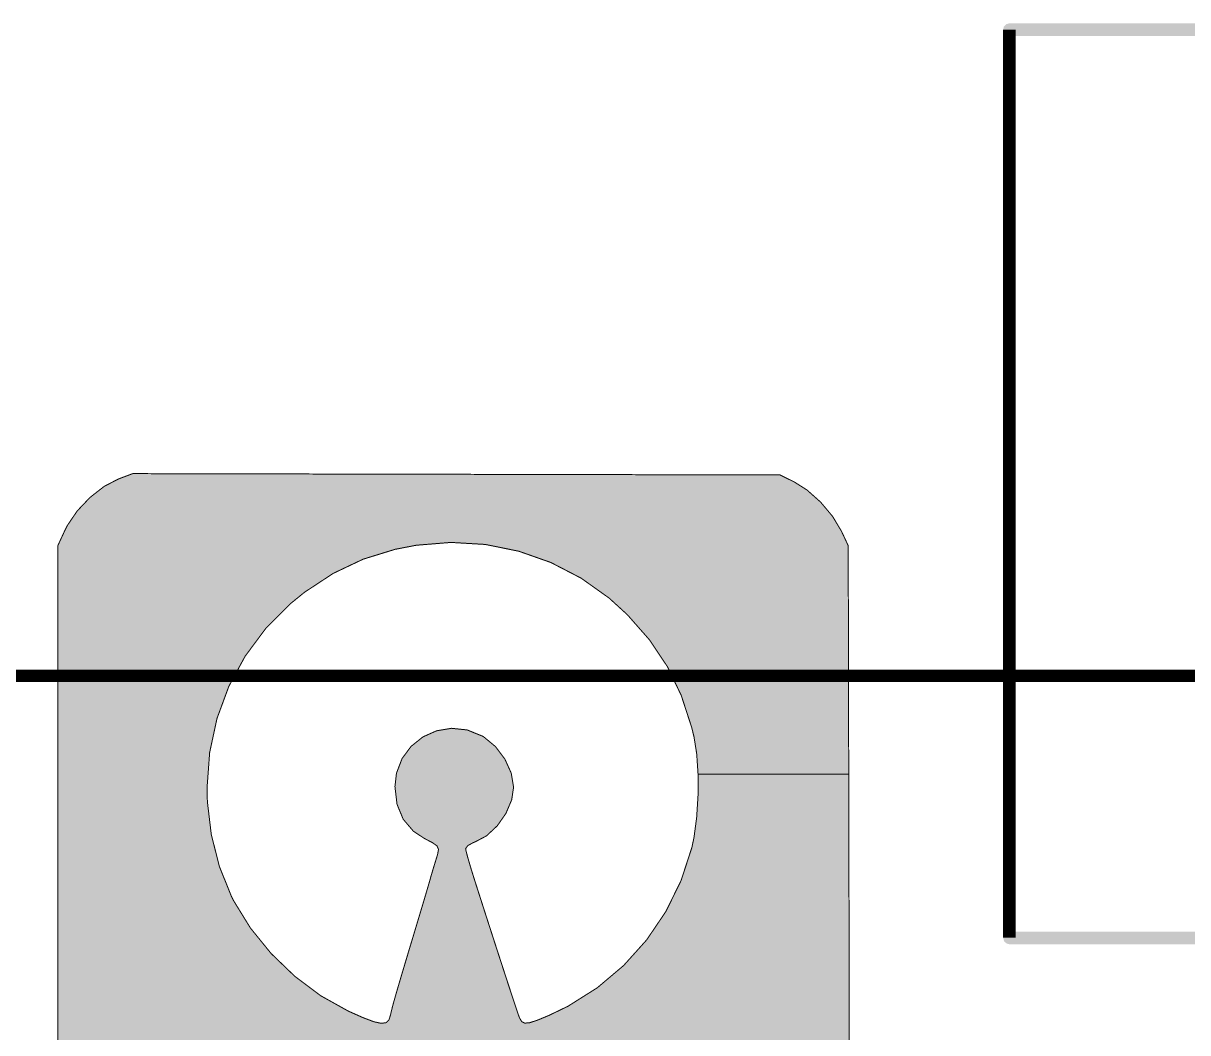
# Model space of a CAD drawing. Extents: x 66 to 205, y -127 to -80.
# Drawn here: x 140.97 to 152.68, y -119.34 to -109.18 of the extents above; entities that cross this region are included whole.
import ezdxf

# ---------------------------------------------------------------- set-up
doc = ezdxf.new("R2010")
doc.units = 0
doc.layers.add('MKSMINI12864-B_SILKS_GBR', color=5, linetype='CONTINUOUS')
doc.layers.add('MKSMINI12864-F_SILKS_GBR', color=11, linetype='CONTINUOUS')

msp = doc.modelspace()

# ---------------------------------------------------------------- linework, layer by layer
at = {"layer": 'MKSMINI12864-B_SILKS_GBR'}
for points, const_width in [([(150.885, -118.386), (150.885, -109.246)], 0.127), ([(149.274506, -119.5832), (149.270198, -117.6401), (149.2682, -116.739452), (147.75258, -116.739452), (147.752248, -116.958056), (147.73863, -117.1755), (147.712052, -117.375148), (147.69047, -117.477672), (147.582124, -117.809876), (147.42935, -118.121294), (147.23574, -118.407692), (147.004888, -118.664846), (146.740392, -118.888524), (146.445844, -119.0745), (146.254272, -119.167056), (146.139104, -119.214848), (146.060704, -119.240868), (146.010176, -119.245588), (145.978622, -119.229484), (145.957142, -119.193032), (145.953198, -119.18315), (145.937878, -119.139348), (145.9093, -119.053984), (145.869678, -118.933884), (145.821236, -118.785868), (145.766188, -118.616762), (145.706754, -118.433388), (145.645152, -118.24257), (145.5836, -118.05113), (145.524318, -117.865892), (145.49432, -117.771756), (145.461046, -117.663958), (145.43464, -117.572334), (145.418458, -117.508876), (145.415, -117.487976), (145.436814, -117.458598), (145.490874, -117.429044), (145.50722, -117.423104), (145.625816, -117.35997), (145.733378, -117.25921), (145.82063, -117.133966), (145.87829, -116.997382), (145.897218, -116.870796), (145.87351, -116.729266), (145.809762, -116.588126), (145.71476, -116.461792), (145.597292, -116.364674), (145.58374, -116.356602), (145.429836, -116.294566), (145.273778, -116.278108), (145.12293, -116.30297), (144.98466, -116.364896), (144.866332, -116.459626), (144.775312, -116.582906), (144.718966, -116.730478), (144.7038, -116.865202), (144.724794, -117.043314), (144.786958, -117.193456), (144.889076, -117.313488), (145.000226, -117.387158), (145.082554, -117.43001), (145.127268, -117.462186), (145.14168, -117.496718), (145.133106, -117.546634), (145.11773, -117.596486), (145.090322, -117.685626), (145.066074, -117.768174), (145.059296, -117.7925), (145.045004, -117.84258), (145.019052, -117.93097), (144.984498, -118.04736), (144.944396, -118.181438), (144.920054, -118.2624), (144.85116, -118.491428), (144.795602, -118.67698), (144.751902, -118.824172), (144.718576, -118.938116), (144.694142, -119.02393), (144.677118, -119.086726), (144.666026, -119.131618), (144.660106, -119.159766), (144.64387, -119.211238), (144.614398, -119.240628), (144.56551, -119.247414), (144.491024, -119.231078), (144.384758, -119.1911), (144.240532, -119.126958), (144.2339, -119.12389), (143.95819, -118.97027), (143.696822, -118.774404), (143.458146, -118.544494), (143.25051, -118.288738), (143.082264, -118.015336), (143.059456, -117.9703), (142.938428, -117.670402), (142.856664, -117.34816), (142.81713, -117.016768), (142.813834, -116.8781), (142.840094, -116.521456), (142.913734, -116.179522), (143.033022, -115.85577), (143.19623, -115.553674), (143.401626, -115.27671), (143.647484, -115.02835), (143.793856, -114.909314), (144.082416, -114.719258), (144.383568, -114.57624), (144.705256, -114.47691), (144.918458, -114.435808), (145.267312, -114.407328), (145.612438, -114.42784), (145.94897, -114.495744), (146.272038, -114.609432), (146.57678, -114.767304), (146.858326, -114.967752), (147.042128, -115.1357), (147.264984, -115.389128), (147.443816, -115.656474), (147.58326, -115.946238), (147.687946, -116.266918), (147.7121, -116.365326), (147.739306, -116.536328), (147.75258, -116.739452), (149.2682, -116.739452), (149.2631, -114.4397), (149.194626, -114.293582), (149.105594, -114.14477), (148.985652, -114.00195), (148.849082, -113.880018), (148.719782, -113.79847), (148.5773, -113.7285), (145.32171, -113.721772), (142.066118, -113.715046), (141.922756, -113.768684)], 0.01), ([(141.922756, -113.768684), (141.778436, -113.843818), (141.635636, -113.955434), (141.507858, -114.090646), (141.408606, -114.236574), (141.386476, -114.280376), (141.3129, -114.4397), (141.3129, -120.9421)], 0.01)]:
    msp.add_lwpolyline(points, dxfattribs=dict(at, const_width=const_width))
for points in [[(150.822052, -109.254354), (150.82743, -109.219204), (155.152, -109.254354), (155.152, -109.219204)], [(150.836414, -109.286886), (150.822052, -109.254354), (155.152, -109.286886), (155.152, -109.254354)], [(150.82743, -109.219204), (150.850862, -109.192456), (155.152, -109.219204), (155.152, -109.192456)], [(150.850862, -109.192456), (150.885, -109.1825), (155.152, -109.192456), (155.152, -109.1825)], [(150.866012, -109.306594), (150.836414, -109.286886), (155.152, -109.306594), (155.152, -109.286886)], [(150.885, -109.3095), (150.866012, -109.306594), (155.152, -109.3095), (155.152, -109.306594)], [(141.92274, -113.768694), (142.03013, -113.72851), (148.659142, -113.768694), (148.577308, -113.72851)], [(142.03013, -113.72851), (142.030158, -113.7285), (148.577308, -113.72851), (148.577266, -113.7285)], [(142.030158, -113.7285), (142.048138, -113.721772), (148.577266, -113.7285), (145.32171, -113.721772)], [(142.048138, -113.721772), (142.066082, -113.715058), (145.32171, -113.721772), (142.066082, -113.715058)], [(141.7321, -113.880034), (141.778412, -113.843834), (148.849102, -113.880034), (148.791708, -113.843834)], [(141.778412, -113.843834), (141.86553, -113.798478), (148.791708, -113.843834), (148.719796, -113.798478)], [(141.86553, -113.798478), (141.92274, -113.768694), (148.719796, -113.798478), (148.659142, -113.768694)], [(141.591662, -114.001968), (141.635622, -113.95545), (148.985666, -114.001968), (148.933568, -113.95545)], [(141.635622, -113.95545), (141.7321, -113.880034), (148.933568, -113.95545), (148.849102, -113.880034)], [(141.507844, -114.090666), (141.591662, -114.001968), (149.060154, -114.090666), (148.985666, -114.001968)], [(141.408596, -114.23659), (141.471032, -114.14479), (149.160528, -114.23659), (149.105606, -114.14479)], [(141.471032, -114.14479), (141.507844, -114.090666), (149.105606, -114.14479), (149.060154, -114.090666)], [(141.327852, -114.407328), (141.38037, -114.293598), (149.247932, -114.407328), (149.194634, -114.293598)], [(141.38037, -114.293598), (141.386474, -114.280382), (149.194634, -114.293598), (149.186728, -114.280382)], [(141.386474, -114.280382), (141.408596, -114.23659), (149.186728, -114.280382), (149.160528, -114.23659)], [(141.314698, -114.435812), (141.327852, -114.407328), (144.918444, -114.435812), (145.26732, -114.407328)], [(145.612446, -114.427842), (145.26732, -114.407328), (149.257546, -114.427842), (149.247932, -114.407328)], [(145.671074, -114.439672), (145.612446, -114.427842), (149.263088, -114.439672), (149.257546, -114.427842)], [(141.3129, -114.439734), (141.312908, -114.439692), (144.898098, -114.439734), (144.898316, -114.439692)], [(141.3129, -114.476914), (141.3129, -114.439734), (144.705238, -114.476914), (144.898098, -114.439734)], [(141.3129, -114.57625), (141.3129, -114.476914), (144.383548, -114.57625), (144.705238, -114.476914)], [(141.312908, -114.439692), (141.314698, -114.435812), (144.898316, -114.439692), (144.918444, -114.435812)], [(145.671282, -114.439714), (145.671074, -114.439672), (149.263096, -114.439714), (149.263088, -114.439672)], [(145.948976, -114.495748), (145.671282, -114.439714), (149.263222, -114.495748), (149.263096, -114.439714)], [(146.272044, -114.609436), (145.948976, -114.495748), (149.263474, -114.609436), (149.263222, -114.495748)], [(141.3129, -114.719268), (141.3129, -114.57625), (144.082398, -114.719268), (144.383548, -114.57625)], [(146.576786, -114.767312), (146.272044, -114.609436), (149.263824, -114.767312), (149.263474, -114.609436)], [(141.3129, -114.909322), (141.3129, -114.719268), (143.793844, -114.909322), (144.082398, -114.719268)], [(146.85833, -114.967756), (146.576786, -114.767312), (149.264268, -114.967756), (149.263824, -114.767312)], [(141.3129, -115.028362), (141.3129, -114.909322), (143.647472, -115.028362), (143.793844, -114.909322)], [(147.042132, -115.135704), (146.85833, -114.967756), (149.264642, -115.135704), (149.264268, -114.967756)], [(141.3129, -115.276726), (141.3129, -115.028362), (143.401614, -115.276726), (143.647472, -115.028362)], [(147.264988, -115.389134), (147.042132, -115.135704), (149.265204, -115.389134), (149.264642, -115.135704)], [(141.3129, -115.553692), (141.3129, -115.276726), (143.19622, -115.553692), (143.401614, -115.276726)], [(147.443818, -115.656482), (147.264988, -115.389134), (149.265798, -115.656482), (149.265204, -115.389134)], [(141.3129, -115.85579), (141.3129, -115.553692), (143.033014, -115.85579), (143.19622, -115.553692)], [(147.583262, -115.946244), (147.443818, -115.656482), (149.26644, -115.946244), (149.265798, -115.656482)], [(141.3129, -116.179542), (141.3129, -115.85579), (142.913728, -116.179542), (143.033014, -115.85579)], [(147.687948, -116.26692), (147.583262, -115.946244), (149.267152, -116.26692), (149.26644, -115.946244)], [(141.3129, -116.521476), (141.3129, -116.179542), (142.840092, -116.521476), (142.913728, -116.179542)], [(145.003166, -116.356614), (145.12291, -116.30298), (145.58376, -116.356614), (145.450708, -116.30298)], [(145.12291, -116.30298), (145.17388, -116.294578), (145.450708, -116.30298), (145.429864, -116.294578)], [(145.17388, -116.294578), (145.273774, -116.278112), (145.429864, -116.294578), (145.273774, -116.278112)], [(147.712102, -116.365338), (147.687948, -116.26692), (149.26737, -116.365338), (149.267152, -116.26692)], [(144.86631, -116.459658), (144.984642, -116.364912), (145.712166, -116.459658), (145.597582, -116.364912)], [(144.984642, -116.364912), (144.985142, -116.364688), (145.597582, -116.364912), (145.59731, -116.364688)], [(144.985142, -116.364688), (145.003166, -116.356614), (145.59731, -116.364688), (145.58376, -116.356614)], [(147.739306, -116.536332), (147.712102, -116.365338), (149.26775, -116.536332), (149.26737, -116.365338)], [(141.3129, -116.878112), (141.3129, -116.521476), (142.813834, -116.878112), (142.840092, -116.521476)], [(144.775302, -116.582932), (144.864712, -116.461822), (145.805848, -116.582932), (145.714782, -116.461822)], [(144.864712, -116.461822), (144.86631, -116.459658), (145.714782, -116.461822), (145.712166, -116.459658)], [(147.75258, -116.739452), (147.739306, -116.536332), (149.2682, -116.739452), (149.26775, -116.536332)], [(144.719424, -116.729294), (144.773306, -116.588156), (145.873516, -116.729294), (145.809776, -116.588156)], [(144.773306, -116.588156), (144.775302, -116.582932), (145.809776, -116.588156), (145.805848, -116.582932)], [(144.703802, -116.865226), (144.718964, -116.730502), (145.896276, -116.865226), (145.87372, -116.730502)], [(144.718964, -116.730502), (144.719424, -116.729294), (145.87372, -116.730502), (145.873516, -116.729294)], [(147.752248, -116.958064), (147.75258, -116.739464), (149.268686, -116.958064), (149.268202, -116.739464)], [(147.75258, -116.739464), (147.75258, -116.739452), (149.268202, -116.739464), (149.2682, -116.739452)], [(141.3129, -117.016782), (141.3129, -116.878112), (142.817132, -117.016782), (142.813834, -116.878112)], [(144.704464, -116.870826), (144.703802, -116.865226), (145.897212, -116.870826), (145.896276, -116.865226)], [(144.71939, -116.997402), (144.704464, -116.870826), (145.87828, -116.997402), (145.897212, -116.870826)], [(144.724806, -117.043338), (144.71939, -116.997402), (145.858884, -117.043338), (145.87828, -116.997402)], [(147.738628, -117.17551), (147.752248, -116.958064), (149.269168, -117.17551), (149.268686, -116.958064)], [(141.3129, -117.348168), (141.3129, -117.016782), (142.856666, -117.348168), (142.817132, -117.016782)], [(144.762346, -117.133992), (144.724806, -117.043338), (145.820612, -117.133992), (145.858884, -117.043338)], [(144.78698, -117.193482), (144.762346, -117.133992), (145.779162, -117.193482), (145.820612, -117.133992)], [(144.842922, -117.25923), (144.78698, -117.193482), (145.733354, -117.25923), (145.779162, -117.193482)], [(147.71205, -117.37516), (147.738628, -117.17551), (149.269612, -117.37516), (149.269168, -117.17551)], [(141.3129, -117.670406), (141.3129, -117.348168), (142.938432, -117.670406), (142.856666, -117.348168)], [(144.889098, -117.313502), (144.842922, -117.25923), (145.675412, -117.313502), (145.733354, -117.25923)], [(144.959226, -117.359982), (144.889098, -117.313502), (145.625792, -117.359982), (145.675412, -117.313502)], [(145.00024, -117.387166), (144.959226, -117.359982), (145.574724, -117.387166), (145.625792, -117.359982)], [(145.069292, -117.42311), (145.00024, -117.387166), (145.5072, -117.42311), (145.574724, -117.387166)], [(145.08071, -117.429054), (145.069292, -117.42311), (145.490854, -117.429054), (145.5072, -117.42311)], [(145.082558, -117.430016), (145.08071, -117.429054), (145.489094, -117.430016), (145.490854, -117.429054)], [(145.122274, -117.458594), (145.082558, -117.430016), (145.436842, -117.458594), (145.489094, -117.430016)], [(145.122352, -117.45865), (145.122274, -117.458594), (145.436778, -117.45865), (145.436842, -117.458594)], [(145.127218, -117.462152), (145.122352, -117.45865), (145.434176, -117.462152), (145.436778, -117.45865)], [(145.127286, -117.462236), (145.127218, -117.462152), (145.434114, -117.462236), (145.434176, -117.462152)], [(145.138, -117.487904), (145.127286, -117.462236), (145.415052, -117.487904), (145.434114, -117.462236)], [(147.690466, -117.477688), (147.71205, -117.37516), (149.269838, -117.477688), (149.269612, -117.37516)], [(145.11773, -117.596486), (145.125178, -117.57234), (145.441602, -117.596486), (145.434642, -117.57234)], [(145.125178, -117.57234), (145.133102, -117.546652), (145.434642, -117.57234), (145.428092, -117.546652)], [(145.133102, -117.546652), (145.13959, -117.50888), (145.428092, -117.546652), (145.41846, -117.50888)], [(145.138064, -117.488056), (145.138, -117.487904), (145.415014, -117.488056), (145.415052, -117.487904)], [(145.141656, -117.496664), (145.138064, -117.488056), (145.41644, -117.496664), (145.415014, -117.488056)], [(145.13959, -117.50888), (145.14167, -117.496776), (145.41846, -117.50888), (145.416458, -117.496776)], [(145.14167, -117.496776), (145.141656, -117.496664), (145.416458, -117.496776), (145.41644, -117.496664)], [(147.637494, -117.6401), (147.690466, -117.477688), (149.270198, -117.6401), (149.269838, -117.477688)], [(141.3129, -117.970304), (141.3129, -117.670406), (143.05946, -117.970304), (142.938432, -117.670406)], [(145.066074, -117.768176), (145.090322, -117.685628), (145.493216, -117.768176), (145.467736, -117.685628)], [(145.090322, -117.685628), (145.096984, -117.663958), (145.467736, -117.685628), (145.461046, -117.663958)], [(145.096984, -117.663958), (145.11773, -117.596486), (145.461046, -117.663958), (145.441602, -117.596486)], [(147.582116, -117.809894), (147.637494, -117.6401), (149.270576, -117.809894), (149.270198, -117.6401)], [(145.045004, -117.84258), (145.059296, -117.7925), (145.51689, -117.84258), (145.500932, -117.7925)], [(145.059296, -117.7925), (145.065076, -117.771756), (145.500932, -117.7925), (145.49432, -117.771756)], [(145.065076, -117.771756), (145.066074, -117.768176), (145.49432, -117.771756), (145.493216, -117.768176)], [(147.429338, -118.121312), (147.582116, -117.809894), (149.271266, -118.121312), (149.270576, -117.809894)], [(144.984498, -118.04736), (145.019052, -117.93097), (145.582394, -118.04736), (145.545146, -117.93097)], [(145.019052, -117.93097), (145.038158, -117.865892), (145.545146, -117.93097), (145.524318, -117.865892)], [(145.038158, -117.865892), (145.045004, -117.84258), (145.524318, -117.865892), (145.51689, -117.84258)], [(141.3129, -118.01534), (141.3129, -117.970304), (143.082266, -118.01534), (143.05946, -117.970304)], [(141.3129, -118.288742), (141.3129, -118.01534), (143.250514, -118.288742), (143.082266, -118.01534)], [(144.944396, -118.181438), (144.98337, -118.05113), (145.625498, -118.181438), (145.5836, -118.05113)], [(144.98337, -118.05113), (144.984498, -118.04736), (145.5836, -118.05113), (145.582394, -118.04736)], [(147.235724, -118.407706), (147.429338, -118.121312), (149.2719, -118.407706), (149.271266, -118.121312)], [(141.3129, -118.544498), (141.3129, -118.288742), (143.458152, -118.544498), (143.250514, -118.288742)], [(144.868618, -118.433388), (144.920054, -118.2624), (145.706754, -118.433388), (145.651554, -118.2624)], [(144.920054, -118.2624), (144.926016, -118.24257), (145.651554, -118.2624), (145.645152, -118.24257)], [(144.926016, -118.24257), (144.944396, -118.181438), (145.645152, -118.24257), (145.625498, -118.181438)], [(147.004872, -118.664858), (147.235724, -118.407706), (149.27247, -118.664858), (149.2719, -118.407706)], [(150.8215, -118.388004), (150.827428, -118.361212), (155.152, -118.388004), (155.152, -118.361212)], [(150.831462, -118.42214), (150.8215, -118.388004), (155.152, -118.42214), (155.152, -118.388004)], [(150.827428, -118.361212), (150.850856, -118.33446), (155.152, -118.361212), (155.152, -118.33446)], [(150.850856, -118.33446), (150.884994, -118.3245), (155.152, -118.33446), (155.152, -118.3245)], [(150.884994, -118.3245), (155.152, -118.32408), (155.152, -118.3245), (155.152, -118.32408)], [(144.813632, -118.616762), (144.85116, -118.491428), (145.766188, -118.616762), (145.725566, -118.491428)], [(144.85116, -118.491428), (144.868618, -118.433388), (145.725566, -118.491428), (145.706754, -118.433388)], [(150.858214, -118.44557), (150.831462, -118.42214), (155.152, -118.44557), (155.152, -118.42214)], [(150.88311, -118.45108), (150.858214, -118.44557), (155.152, -118.45108), (155.152, -118.44557)], [(150.885006, -118.4515), (150.88311, -118.45108), (150.885006, -118.4515), (155.152, -118.45108)], [(141.3129, -118.774408), (141.3129, -118.544498), (143.696826, -118.774408), (143.458152, -118.544498)], [(144.795602, -118.67698), (144.813632, -118.616762), (145.785792, -118.67698), (145.766188, -118.616762)], [(144.763274, -118.785868), (144.795602, -118.67698), (145.821236, -118.785868), (145.785792, -118.67698)], [(146.740374, -118.888536), (147.004872, -118.664858), (149.272966, -118.888536), (149.27247, -118.664858)], [(141.3129, -118.970272), (141.3129, -118.774408), (143.958196, -118.970272), (143.696826, -118.774408)], [(144.719812, -118.933884), (144.751902, -118.824172), (145.869678, -118.933884), (145.833772, -118.824172)], [(144.751902, -118.824172), (144.763274, -118.785868), (145.833772, -118.824172), (145.821236, -118.785868)], [(141.3129, -119.123892), (141.3129, -118.970272), (144.233904, -119.123892), (143.958196, -118.970272)], [(144.69414, -119.023932), (144.718576, -118.938116), (145.899386, -119.023932), (145.871076, -118.938116)], [(144.718576, -118.938116), (144.719812, -118.933884), (145.871076, -118.938116), (145.869678, -118.933884)], [(146.44583, -119.074506), (146.740374, -118.888536), (149.27338, -119.074506), (149.272966, -118.888536)], [(144.666026, -119.131622), (144.677116, -119.08673), (145.935294, -119.131622), (145.920264, -119.08673)], [(144.677116, -119.08673), (144.685992, -119.053984), (145.920264, -119.08673), (145.9093, -119.053984)], [(144.685992, -119.053984), (144.69414, -119.023932), (145.9093, -119.053984), (145.899386, -119.023932)], [(146.254264, -119.167058), (146.44583, -119.074506), (149.273584, -119.167058), (149.27338, -119.074506)], [(141.3129, -119.126958), (141.3129, -119.123892), (144.240532, -119.126958), (144.233904, -119.123892)], [(141.3129, -119.191102), (141.3129, -119.126958), (144.384762, -119.191102), (144.240532, -119.126958)], [(141.3129, -119.23108), (141.3129, -119.191102), (144.49103, -119.23108), (144.384762, -119.191102)], [(141.3129, -119.247402), (141.3129, -119.23108), (144.565458, -119.247402), (144.49103, -119.23108)], [(144.614442, -119.240584), (144.625572, -119.229484), (146.000382, -119.240584), (145.978658, -119.229484)], [(144.625572, -119.229484), (144.625648, -119.229408), (145.978658, -119.229484), (145.978578, -119.229408)], [(144.625648, -119.229408), (144.643818, -119.21129), (145.978578, -119.229408), (145.967902, -119.21129)], [(144.643818, -119.21129), (144.643866, -119.211208), (145.967902, -119.21129), (145.967854, -119.211208)], [(144.643866, -119.211208), (144.6496, -119.19304), (145.967854, -119.211208), (145.957148, -119.19304)], [(144.6496, -119.19304), (144.652722, -119.183152), (145.957148, -119.19304), (145.9532, -119.183152)], [(144.652722, -119.183152), (144.660102, -119.15978), (145.9532, -119.183152), (145.945026, -119.15978)], [(144.660102, -119.15978), (144.6644, -119.13935), (145.945026, -119.15978), (145.93788, -119.13935)], [(144.6644, -119.13935), (144.666026, -119.131622), (145.93788, -119.13935), (145.935294, -119.131622)], [(146.060714, -119.240862), (146.139094, -119.21485), (149.273748, -119.240862), (149.27369, -119.21485)], [(146.139094, -119.21485), (146.254264, -119.167058), (149.27369, -119.21485), (149.273584, -119.167058)], [(141.3129, -119.247406), (141.3129, -119.247402), (144.5655, -119.247406), (144.565458, -119.247402)], [(141.3129, -119.535812), (141.3129, -119.247406), (149.274402, -119.535812), (149.273762, -119.247406)], [(144.5655, -119.247406), (144.578648, -119.245584), (149.273762, -119.247406), (149.273758, -119.245584)], [(144.578648, -119.245584), (144.578806, -119.245562), (146.010232, -119.245584), (146.010122, -119.245562)], [(144.578806, -119.245562), (144.614328, -119.24064), (146.010122, -119.245562), (146.00049, -119.24064)], [(144.614328, -119.24064), (144.614442, -119.240584), (146.00049, -119.24064), (146.000382, -119.240584)], [(146.010232, -119.245584), (146.06067, -119.240872), (149.273758, -119.245584), (149.273748, -119.240872)], [(146.06067, -119.240872), (146.060714, -119.240862), (149.273748, -119.240872), (149.273748, -119.240862)]]:
    msp.add_solid(points, dxfattribs=at)
at = {"layer": 'MKSMINI12864-F_SILKS_GBR', "const_width": 0.127}
msp.add_lwpolyline([(114.95, -115.75), (171.65, -115.75)], dxfattribs=at)

doc.saveas('drawing.dxf')
